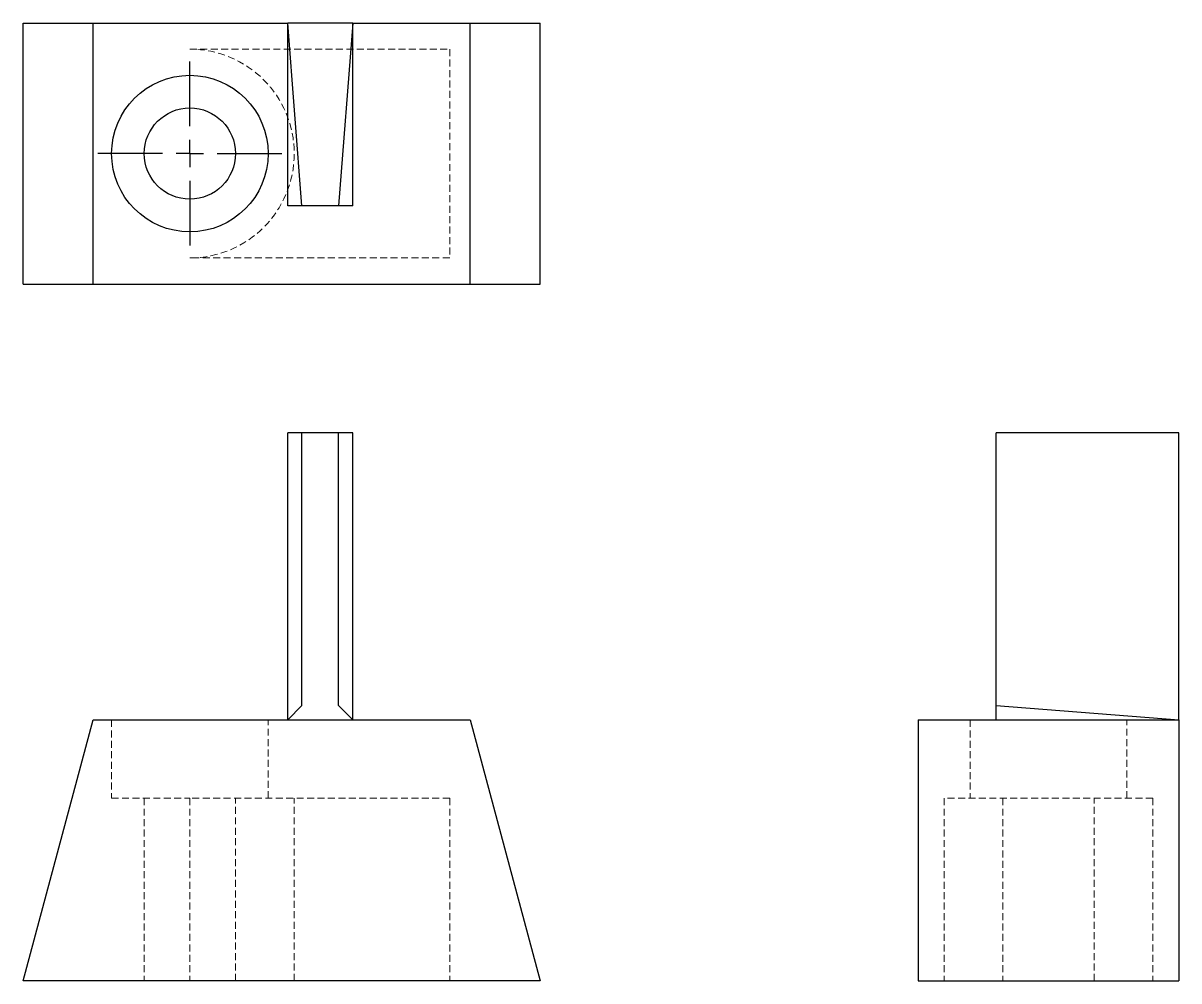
# Model space of a CAD drawing. Header units: millimetres. Extents: x 36 to 247, y 7 to 182.
import ezdxf

# ---------------------------------------------------------------- set-up
doc = ezdxf.new("R2010")
doc.units = ezdxf.units.MM
doc.linetypes.add('HIDDEN', pattern=[1.905, 1.27, -0.635])
doc.layers.add('10', color=7, linetype='Continuous')

# ---------------------------------------------------------------- blocks, each defined once
blk = doc.blocks.new('SW_CENTERMARKSYMBOL_0')
at = {"layer": '10', "color": 0}
for p, q in [((0, 5), (0, 16.79)), ((0, 0), (0, 2.5)), ((-5, 0), (-16.79, 0)), ((0, 0), (-2.5, 0)), ((0, 0), (0, -2.5)), ((0, 0), (2.5, 0)), ((5, 0), (16.79, 0)), ((0, -5), (0, -16.79))]:
    blk.add_line(p, q, dxfattribs=at)

msp = doc.modelspace()

# ---------------------------------------------------------------- linework, layer by layer
at = {"color": 7, "linetype": 'Continuous', "lineweight": 25}
for p, q in [((35.8, 134.19), (35.8, 181.81)), ((35.8, 181.81), (48.57, 181.81)), ((48.57, 134.19), (48.57, 181.81)), ((48.57, 181.81), (84.1, 181.81)), ((86.71, 148.48), (84.1, 181.81)), ((96, 181.81), (84.1, 181.81)), ((84.1, 148.48), (84.1, 181.81)), ((96, 181.81), (93.38, 148.48)), ((96, 148.48), (96, 181.81)), ((96, 181.81), (117.43, 181.81)), ((117.43, 134.19), (117.43, 181.81)), ((117.43, 181.81), (130.2, 181.81)), ((130.2, 134.19), (130.2, 181.81)), ((86.71, 148.48), (84.1, 148.48)), ((93.38, 148.48), (86.71, 148.48)), ((96, 148.48), (93.38, 148.48)), ((35.8, 134.19), (48.57, 134.19)), ((48.57, 134.19), (117.43, 134.19)), ((117.43, 134.19), (130.2, 134.19)), ((84.1, 54.62), (84.1, 107)), ((86.71, 107), (84.1, 107)), ((86.71, 57.24), (86.71, 107)), ((93.38, 107), (86.71, 107)), ((93.38, 57.24), (93.38, 107)), ((96, 107), (93.38, 107)), ((96, 54.62), (96, 107)), ((213.48, 57.24), (213.48, 107)), ((246.81, 107), (213.48, 107)), ((246.81, 54.62), (246.81, 107)), ((86.71, 57.24), (84.1, 54.62)), ((96, 54.62), (93.38, 57.24)), ((213.48, 57.24), (246.81, 54.62)), ((213.48, 54.62), (213.48, 57.24)), ((35.8, 7), (48.57, 54.62)), ((48.57, 54.62), (117.43, 54.62)), ((117.43, 54.62), (130.2, 7)), ((199.19, 54.62), (199.19, 7)), ((199.19, 54.62), (246.81, 54.62)), ((246.81, 54.62), (246.81, 7)), ((130.2, 7), (35.8, 7)), ((199.19, 7), (246.81, 7))]:
    msp.add_line(p, q, dxfattribs=at)
at = {"color": 7, "linetype": 'HIDDEN', "lineweight": 18}
for p, q in [((66.24, 177.05), (113.68, 177.05)), ((113.68, 177.05), (113.68, 138.95)), ((113.68, 138.95), (66.24, 138.95)), ((51.95, 54.62), (51.95, 40.33)), ((80.52, 40.33), (80.52, 54.62)), ((208.71, 54.62), (208.71, 40.33)), ((237.29, 40.33), (237.29, 54.62)), ((51.95, 40.33), (66.24, 40.33)), ((57.9, 40.33), (57.9, 7)), ((66.24, 40.33), (66.24, 7)), ((113.68, 40.33), (66.24, 40.33)), ((74.57, 7), (74.57, 40.33)), ((85.29, 7), (85.29, 40.33)), ((113.68, 40.33), (113.68, 7)), ((242.05, 40.33), (203.95, 40.33)), ((203.95, 40.33), (203.95, 7)), ((214.67, 40.33), (214.67, 7)), ((231.33, 7), (231.33, 40.33)), ((242.05, 40.33), (242.05, 7))]:
    msp.add_line(p, q, dxfattribs=at)
at = {"color": 7, "linetype": 'Continuous', "lineweight": 25}
for radius in [14.29, 8.33]:
    msp.add_circle((66.24, 158), radius, dxfattribs=at)
at = {"color": 7, "linetype": 'HIDDEN', "lineweight": 18}
msp.add_arc((66.24, 158), 19.05, 270, 90, dxfattribs=at)

# ---------------------------------------------------------------- block references
at = {"layer": '10'}
msp.add_blockref('SW_CENTERMARKSYMBOL_0', (66.24, 158), dxfattribs=at)

doc.saveas('drawing.dxf')
